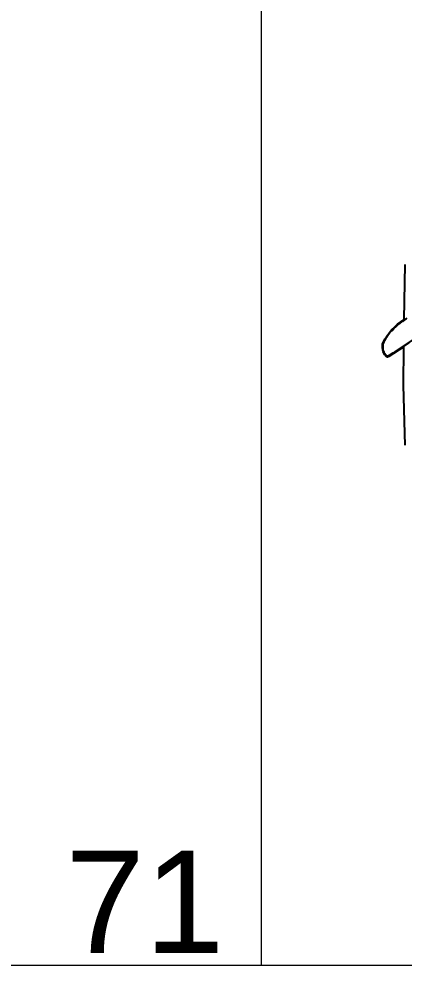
# Model space of a CAD drawing. Header units: inches. Extents: x 13 to 261, y -112 to -47.
# Drawn here: x 63.598 to 64.954, y -57.627 to -54.298 of the extents above; entities that cross this region are included whole.
import ezdxf

# ---------------------------------------------------------------- set-up
doc = ezdxf.new("R2010")
doc.units = ezdxf.units.IN
doc.header["$MEASUREMENT"] = 0
doc.layers.add('CAJONES', color=3, linetype='Continuous', lineweight=20)
doc.layers.add('TEXTOS', color=124, linetype='Continuous', lineweight=30)
doc.layers.add('CONTORNO', color=7, linetype='Continuous')
doc.styles.add('TEXTOS', font='ARIALUNI.TTF', dxfattribs={"height": 0.36})

msp = doc.modelspace()

# ---------------------------------------------------------------- linework, layer by layer
msp.add_line((64.8832, -55.4699), (64.892, -55.4831))
for points in [[(64.9322, -55.3741), (64.9398, -55.3681), (64.9404, -55.3675), (64.9476, -55.3623)], [(64.9538, -55.3579), (64.9478, -55.3621), (64.9476, -55.3623)], [(64.9538, -55.3579), (64.9568, -55.3557), (64.9608, -55.3527), (64.9644, -55.3501)], [(64.8928, -55.4159), (64.897, -55.4101), (64.904, -55.4013), (64.9066, -55.3985), (64.9114, -55.3933)], [(64.9114, -55.3933), (64.9176, -55.3873), (64.9256, -55.3797), (64.9322, -55.3741)], [(64.8928, -55.4159), (64.8914, -55.4179), (64.8882, -55.4233), (64.8858, -55.4275), (64.8846, -55.4297), (64.8828, -55.4337), (64.8806, -55.4401), (64.8794, -55.4449), (64.8792, -55.4465), (64.8786, -55.4507), (64.8786, -55.4541), (64.8792, -55.4593), (64.8804, -55.4641), (64.8822, -55.4681), (64.8832, -55.4699)], [(64.9238, -55.4673), (64.9466, -55.4525), (64.9488, -55.4509), (64.9716, -55.4361), (64.998, -55.4187), (64.9994, -55.4177)], [(64.8964, -55.4837), (64.895, -55.4841), (64.8936, -55.4841), (64.8932, -55.4839), (64.892, -55.4831)], [(64.8964, -55.4837), (64.8994, -55.4823), (64.9094, -55.4765), (64.9158, -55.4723), (64.9238, -55.4673)]]:
    msp.add_lwpolyline(points)
at = {"layer": 'CAJONES'}
for p, q in [((64.4507, -52.6268), (64.4507, -57.6268)), ((18.8507, -57.6268), (71.6507, -57.6268))]:
    msp.add_line(p, q, dxfattribs=at)
at = {"layer": 'CONTORNO'}
msp.add_lwpolyline([(64.9578, -55.7971), (64.952, -55.5872), (64.9531, -55.4508), (64.8999, -55.4854, -0.422846), (64.8904, -55.4849, -0.256049), (64.8797, -55.436, -0.135415), (64.9537, -55.355), (64.9579, -55.1621)], format="xyb", dxfattribs=at)

# ---------------------------------------------------------------- texts
at = {"layer": 'TEXTOS', "style": 'TEXTOS'}
msp.add_text('71', height=0.36, dxfattribs=at).set_placement((63.7615, -57.584))

doc.saveas('drawing.dxf')
